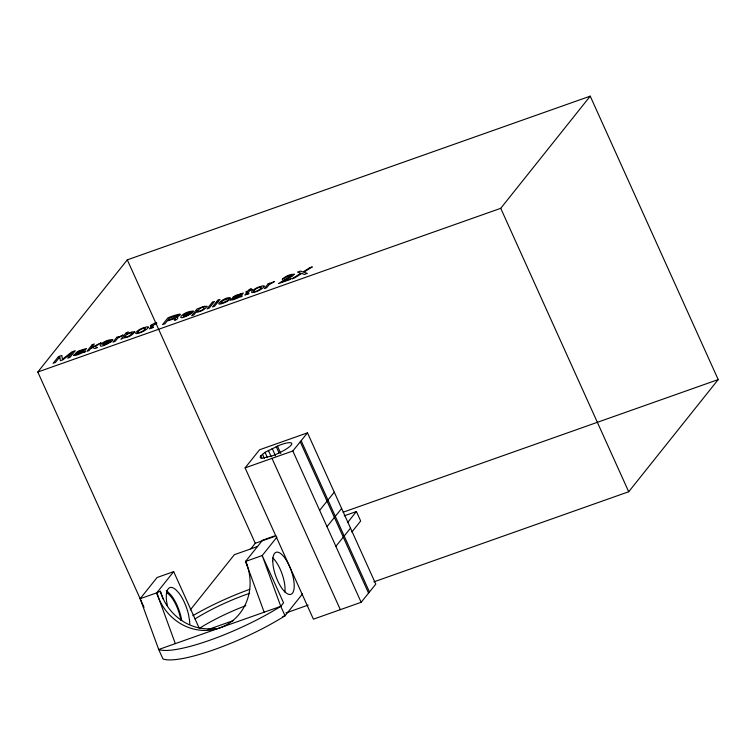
<?xml version="1.0" encoding="UTF-8"?>
<svg xmlns="http://www.w3.org/2000/svg" width="756" height="756" viewBox="0 0 756 756"><rect width="100%" height="100%" fill="white"/><g stroke="black" fill="none" stroke-linecap="round" stroke-linejoin="round"><path stroke-width="1.13" d="M260.811 455.83L260.159 457.106L260.565 457.928L262.001 458.259L272.141 455.877A17.076 3.553 -24.3 0 0 291.268 444.934A17.076 3.553 -24.3 0 0 280.183 444.934L265.044 452.324L260.811 455.83L261.784 457.975M245.095 467.879L292.837 450.992L307.484 432.838L375.798 584.133L361.151 602.296L313.409 619.173L245.095 467.879L259.554 449.782L307.484 432.838M144.037 607.304L37.8 372.018L127.291 259.856L590.228 96.154L718.2 379.588L628.708 491.75L373.87 581.865M302.561 593.829L285.031 615.79A83.869 17.435 -24.3 0 1 162.975 658.948L158.703 649.498L140.153 598.705L157.078 577.508L173.682 571.63L199.3 628.368M173.682 571.63L156.757 592.836L140.153 598.705M37.8 372.018L500.737 208.316L590.228 96.154M190.2 610.026L234.351 554.696L257.654 546.456M250.869 548.799L255.263 543.29L274.182 536.599M215.356 628.34A50.784 47.203 66.2 0 1 160.338 591.258L156.757 592.836A50.784 47.203 66.2 0 0 219.731 627.915A50.784 47.203 66.2 0 0 245.605 561.415L262.53 540.219L275.808 535.513M276.923 537.11L262.209 555.547L245.605 561.415L264.156 612.209M280.769 606.331A83.869 17.435 -24.3 0 1 158.703 649.498L280.769 606.331L283.566 602.825L262.209 555.547L280.769 606.331L285.031 615.79L282.82 616.575M347.58 522.594L356.407 511.528L360.678 520.988L351.852 532.054M319.637 510.338L334.284 492.184M326.998 526.639L341.646 508.486M335.881 546.314L350.529 528.16M343.177 512.199L718.2 379.588M344.207 515.847L356.407 511.528M208.098 629.512L233.642 620.487M285.957 612.946L308.212 605.074M500.737 208.316L628.708 491.75M301.181 440.767L369.495 592.071M300.274 441.882L368.588 593.186M292.837 450.992L361.151 602.296M277.414 446.031L280.807 453.543M276.157 446.512L279.068 452.957M272.122 448.346L275.515 455.859M272.009 458.363L340.332 609.667M268.333 450.33L271.243 456.766M265.044 452.324L267.463 457.692M262.474 454.205L264.411 458.495M127.291 259.856L255.263 543.29M245.605 561.415L247.543 565.715M157.73 594.981L156.757 592.836L175.316 643.621M160.338 591.258L163.173 598.998M181.667 620.544L181.071 617.132A24.4 8.977 70.5 0 0 171.253 595.378L168.191 592.156A24.4 8.977 70.5 0 0 166.235 590.795M167.35 605.575L166.537 600.925A24.4 8.977 70.5 0 1 175.638 589.529L178.69 592.751A24.4 8.977 70.5 0 1 188.509 614.496L189.52 620.279A24.4 8.977 70.5 0 1 189.765 624.456M272.803 557.919A22.274 8.193 70.5 0 1 284.851 592.071M166.414 592.638A22.274 8.193 70.5 0 1 180.845 620.298M200.189 627.811A61.614 12.814 -24.3 0 1 245.832 605.669M195.029 618.918A61.614 12.814 -24.3 0 1 249.678 593.318M192.799 615.705A77.755 16.169 -24.3 0 1 249.773 589.33M73.578 355.358C77.32 356.085 81.128 352.466 84.852 352.088L85.333 351.493L84.105 351.738L86.458 348.488L78.605 350.982L76.072 352.769L84.209 349.546L75.694 353.657L73.578 355.358M230.429 299.896C234.18 300.623 237.979 297.004 241.703 296.626L242.185 296.021L240.956 296.276L243.309 293.016L235.456 295.511L232.924 297.306L241.06 294.084L232.546 298.185L230.429 299.896M228.501 298.677L230.589 298.233C226.876 294.849 209.336 309.015 225.553 302.239A5.018 1.049 -24.3 0 0 228.095 300.793L229.389 299.735L222.368 303.024A3.015 0.624 -24.3 0 1 220.998 303.175L221.158 302.239L223.483 300.312L228.501 298.677M196.758 311.264C205.868 311.746 207.201 301.54 196.758 311.264M294.188 274.277L292.317 276.186L281.487 281.988L290.862 278.68L290.247 279.446L278.473 283.604L291.731 275.316L288.178 276.082L282.215 279.285C285.343 276.526 290.039 273.861 294.188 274.277M112.672 339.595L111.973 340.937L102.561 344.263C103.544 346.806 108.949 341.91 111.274 341.636C92.818 352.806 100.718 339.831 112.672 339.595M193.139 311.141L192.44 312.483L183.037 315.81C184.01 318.352 189.425 313.456 191.75 313.182C173.285 324.352 181.185 311.377 193.139 311.141M124.466 336.732C126.384 338.045 130.939 335.229 132.3 333.018C129.796 332.234 126.101 334.53 124.466 336.732M148.223 327.093C147.429 331.383 128.095 337.658 138.877 329.918A6.039 1.257 -24.3 0 1 142.506 328.142L146.872 326.828L148.223 327.093M264.165 286.099C263.362 290.38 244.037 296.664 254.81 288.924A6.039 1.257 -24.3 0 1 258.448 287.148L262.805 285.825L264.165 286.099M206.955 306.341C204.715 310.007 199.915 311.945 195.785 312.455L193.81 314.931L191.655 315.687L197.032 308.949L204.243 306.331L206.955 306.341M134.672 331.893C132.394 335.541 127.547 337.62 123.379 338.008L120.894 339.331L126.205 332.668L128.303 331.931L126.384 334.341L131.884 331.903L134.672 331.893M76.016 354.28L80.07 353.241L83.254 350.878L76.016 354.28M232.867 298.809L236.921 297.779L240.106 295.407L232.867 298.809M151.786 327.679L153.534 327.329L149.367 328.869L152.117 325.288L150.387 325.902L150.916 325.241L155.906 322.51L154.829 323.861L156.879 323.133L154.3 324.522L151.786 327.679M247.25 293.914L249.007 293.564L244.84 295.105L247.59 291.532L245.851 292.147L246.38 291.485L248.119 290.871L249.196 289.52L251.379 288.745L250.302 290.096L252.353 289.368L249.773 290.758L247.25 293.914M110.433 340.672L103.137 343.593L107.106 341.183L110.433 340.672M190.899 312.219L183.604 315.139L187.573 312.729L190.899 312.219M175.411 318.512C171.546 323.398 181.09 317.208 176.639 317.274C188.046 310.48 169.835 316.773 167.86 317.955L162.568 324.589L164.959 323.748L167.227 320.903L175.411 318.512M137.913 331.638L137.573 332.271C140.588 334.379 150.331 325.373 142.289 328.728A3.345 0.699 -24.3 0 0 139.907 329.956L137.913 331.638M253.846 290.644L253.506 291.277C256.52 293.385 266.273 284.379 258.221 287.734A3.345 0.699 -24.3 0 0 255.84 288.953L253.846 290.644M178.066 315.46L174.891 317.615L167.823 320.157L169.627 317.889L178.066 315.46M59.072 357.853L55.396 362.493L53.118 363.296L58.41 356.662L61.822 355.452L62.408 359.28L71.905 351.89L75.279 350.699L69.987 357.333L67.719 358.136L72.236 352.523L62.748 359.894L60.395 360.725L59.8 356.917L59.072 357.853M92.223 344.708L86.931 351.342L89 350.604L90.455 348.79L92.761 347.533L94.812 348.554L97.571 347.58L94.793 346.39L101.153 342.837L91.221 347.826L94.292 343.971L92.223 344.708M116.811 337.299L112.956 342.137L115.11 341.372L117.936 338.026L123.124 335.012L118.191 337.412L118.862 336.581L116.811 337.299M212.36 302.22L207.068 308.854L209.232 308.089L214.524 301.464L212.36 302.22M216.301 302.135L212.464 306.945L214.657 306.171L218.493 301.36L216.301 302.135M217.756 300.312L217.019 301.238L219.949 299.537L217.756 300.312M268.219 283.765L264.354 288.603L266.509 287.838L269.334 284.492L274.522 281.468L269.599 283.878L270.261 283.037L268.219 283.765M309.478 267.879L302.995 271.999L300.529 271.045L297.543 272.103L300.869 273.247L291.854 278.879L294.727 277.858L301.786 273.407L304.347 274.456L307.314 273.407L303.827 272.198L312.313 266.877L309.478 267.879M272.765 560.914A22.274 8.193 70.5 0 0 288.943 594.386A22.274 8.193 70.5 0 0 288.745 564.647A22.274 8.193 70.5 0 0 272.765 560.914"/></g></svg>
